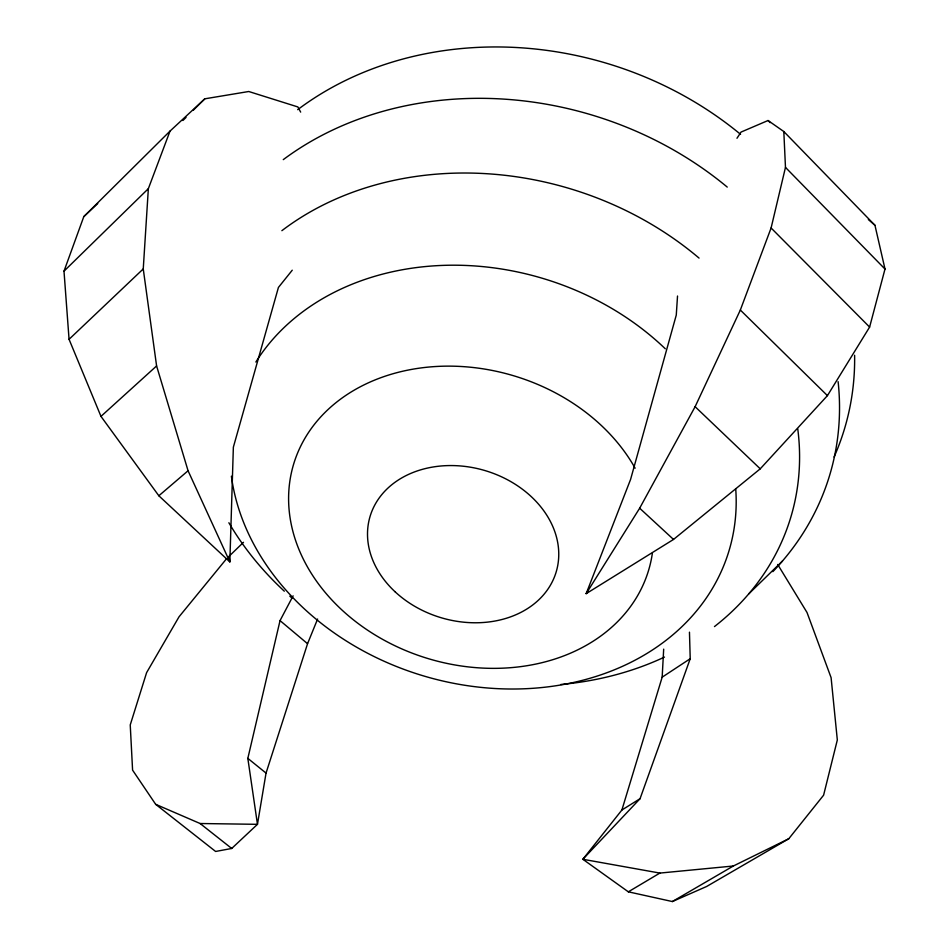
<?xml version="1.0" encoding="UTF-8"?>
<svg xmlns="http://www.w3.org/2000/svg" width="949" height="949" viewBox="0 0 949 949"><rect width="100%" height="100%" fill="white"/><g stroke="black" fill="none" stroke-linecap="round" stroke-linejoin="round"><path stroke-width="1.42" d="M777.706 564.489L807.018 612.496L831.099 677.669L837.326 739.971L823.602 795.191L788.785 838.738L706.661 886.473L672.355 901.55L628.333 891.823L582.852 859.272L621.892 810.007L662.165 677.171L663.683 649.14M292.245 270.204L278.425 287.44L233.359 447.193L229.848 561.903L188.068 470.763L156.597 365.946L143.252 268.923L148.352 188.661L170.013 131.104L204.818 98.815L248.745 91.507L297.856 106.94L300.667 112.112M677.527 296.017L676.269 315.092L630.599 479.375L586.174 593.659L673.517 539.447L760.244 468.83L827.433 395.626L869.616 327.085L885.002 269.053L874.954 225.281L783.815 131.543L768.061 120.511L741.039 132.077L736.97 138.269M317.607 619.021L307.559 643.707L266.04 773.091L257.464 824.325L231.71 848.465L215.613 851.467L155.672 804.325L132.587 770.149L130.238 724.929L146.609 672.627L179.029 616.814L226.681 558.581M155.672 804.325L200.109 823.518L257.464 824.325L247.831 758.37L280.038 620.61L293.111 595.842M587.811 591.191L586.174 593.659L639.662 508.213L695.119 406.694L740.339 310.038L771.098 227.985L785.475 167.392L783.815 131.543M788.785 838.738L733.34 866.01L659.863 873.08L582.852 859.272L640.053 798.702L690.22 658.725L689.46 632.176M229.267 557.549L229.848 561.903L158.839 495.769L100.974 416.374L69.063 339.315L63.998 271.165L83.797 216.633L170.013 131.104M182.92 120.511L186.051 117.415M193.347 110.179L204.818 98.815M63.998 271.165L148.352 188.661M748.69 593.944L782.51 560.978M228.78 556.553L243.502 542.306M69.063 339.315L143.252 268.923M83.797 216.633L97.735 203.537M100.974 416.374L156.597 365.946M158.839 495.769L188.068 470.763M662.165 677.171L690.22 658.725M621.892 810.007L640.053 798.702M628.333 891.823L659.863 873.08M672.355 901.55L733.34 866.01M200.109 823.518L231.71 848.465M247.831 758.37L266.04 773.091M280.038 620.61L307.559 643.707M868.335 219.539L874.954 225.281M639.662 508.213L673.517 539.447M695.119 406.694L760.244 468.83M740.339 310.038L827.433 395.626M771.098 227.985L869.616 327.085M785.475 167.392L885.002 269.053M768.061 120.511L770.114 122.623M797.753 428.877A306.527 251.556 16.5 0 1 714.467 626.577M664.49 657.076A306.527 251.556 16.5 0 1 560.8 684.49M292.067 598.131A306.527 251.556 16.5 0 1 289.825 596.174M284.32 591.191A306.527 251.556 16.5 0 1 228.875 522.745M281.877 230.678A306.527 251.556 16.5 0 1 699.057 258.092M735.748 489.257A256.811 207.511 16.5 0 1 504.643 688.915A256.811 207.511 16.5 0 1 231.39 476.184M255.862 362.02A256.811 207.511 16.5 0 1 665.308 348.793M652.39 553.113A185.245 147.736 16.5 0 1 391.795 644.205A185.245 147.736 16.5 0 1 341.759 398.248A185.245 147.736 16.5 0 1 635.118 468.201M838.109 381.652A331.865 276.847 16.5 0 1 772.83 571.654M283.276 159.634A331.865 276.847 16.5 0 1 727.242 187.083M854.61 355.258A332.909 282.09 16.5 0 1 834.064 457.038M297.678 109.681A332.909 282.09 16.5 0 1 740.552 134.331M395.282 591.962A97.106 76.774 16.5 0 0 555.414 574.323A97.106 76.774 16.5 0 0 438.699 466.22A97.106 76.774 16.5 0 0 395.282 591.962"/></g></svg>
